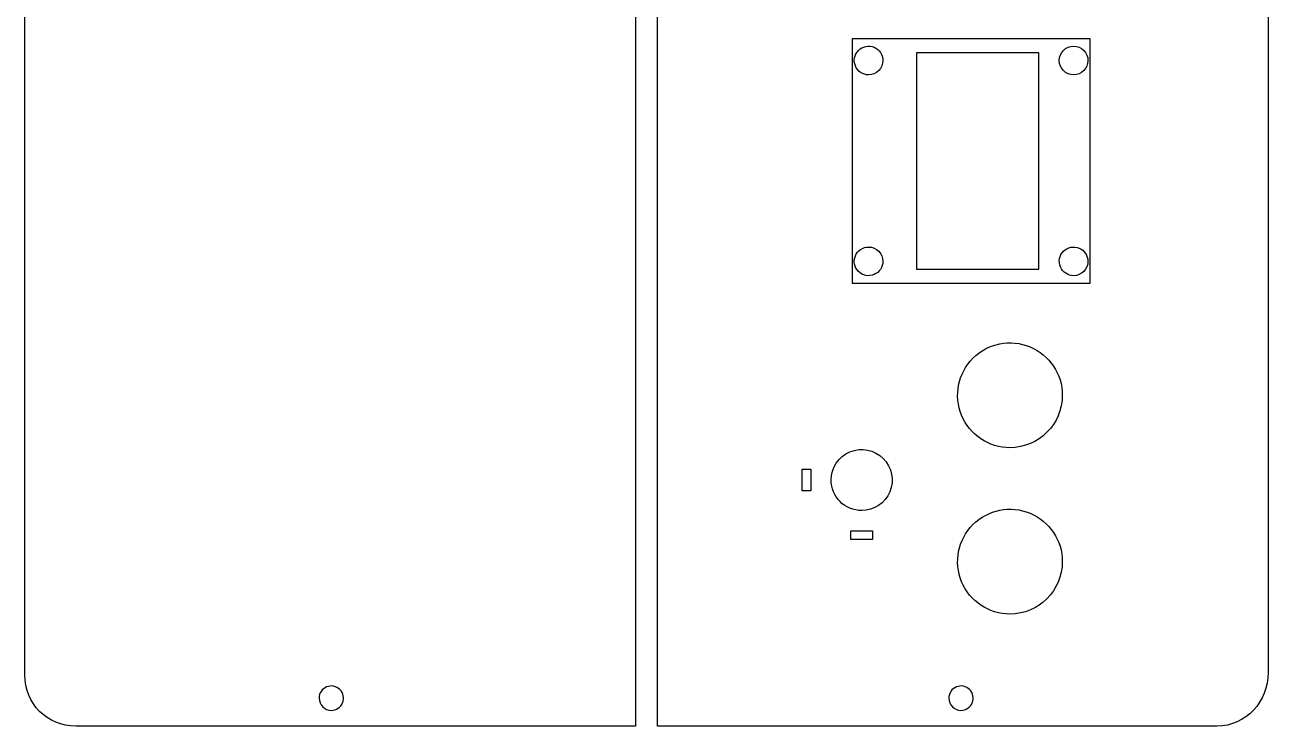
# Model space of a CAD drawing. Extents: x -79 to 143, y 137 to 297.
# Drawn here: x 0.1 to 142.6, y 136.9 to 217.2 of the extents above; entities that cross this region are included whole.
import ezdxf

# ---------------------------------------------------------------- set-up
doc = ezdxf.new("R2010")
doc.units = 0
doc.layers.add('Vrstva_1', color=7, linetype='CONTINUOUS')

msp = doc.modelspace()

# ---------------------------------------------------------------- linework, layer by layer
at = {"layer": 'Vrstva_1', "color": 7}
for points in [[(70.132368, 296.86771), (70.132368, 136.867768), (5.99985, 136.867768)], [(72.619218, 136.86771), (72.619218, 296.867708), (136.75178, 296.867708)], [(0.132376, 142.735558), (0.132376, 290.73527)], [(142.61926, 290.999909), (142.61926, 143.00015)], [(136.75178, 136.86771), (72.619218, 136.86771)]]:
    msp.add_lwpolyline(points, dxfattribs=at)
at = {"layer": 'Vrstva_1', "color": 1}
for points in [[(122.20959, 187.60574), (122.20959, 215.56337), (94.945939, 215.56337), (94.945939, 187.60574)], [(116.32713, 189.207954), (116.32713, 213.961158), (102.302561, 213.961158), (102.302561, 189.207954)], [(89.22683, 166.29665), (90.22683, 166.29665), (90.22683, 163.79665), (89.22683, 163.79665)]]:
    msp.add_lwpolyline(points, close=True, dxfattribs=at)
at = {"layer": 'Vrstva_1', "color": 7}
for points in [[(121.968644, 213.084558)], [(96.82781, 211.443724)], [(98.468644, 190.084558)], [(120.32781, 188.443724)], [(113.03149, 168.75106)], [(92.536438, 165.04665)], [(94.786438, 158.24169), (94.786438, 159.24169), (97.286438, 159.24169), (97.286438, 158.24169)], [(113.03139, 149.70096)], [(35.250251, 138.673974)], [(107.41861, 138.673974)]]:
    msp.add_lwpolyline(points, close=True, dxfattribs=at)
for points in [[(95.310785, 212.456638), (95.056632, 213.069776), (95.197116, 213.775528), (95.666729, 214.244803)], [(95.666729, 214.244803), (96.136343, 214.714078), (96.842603, 214.854461), (97.456182, 214.600491)], [(97.456182, 214.600491), (98.069762, 214.346521), (98.469826, 213.748213), (98.469826, 213.084558)], [(118.686976, 213.084558), (118.686976, 213.991418), (119.421602, 214.726574), (120.32781, 214.726574)], [(120.32781, 214.726574), (120.762986, 214.726574), (121.180339, 214.553576), (121.488055, 214.245639)], [(121.488055, 214.245639), (121.795771, 213.937701), (121.968644, 213.520048), (121.968644, 213.084558)], [(96.82781, 211.443724), (96.163676, 211.443724), (95.564938, 211.8435), (95.310785, 212.456638)], [(98.469826, 213.084558), (98.469826, 212.649382), (98.296828, 212.232029), (97.988891, 211.924313)], [(120.32781, 211.442542), (119.421602, 211.442542), (118.686976, 212.177698), (118.686976, 213.084558)], [(121.968644, 213.084558), (121.968644, 212.177698), (121.234018, 211.442542), (120.32781, 211.442542)], [(97.988891, 211.924313), (97.680953, 211.616597), (97.2633, 211.443724), (96.82781, 211.443724)], [(95.311877, 190.71293), (95.565847, 191.32651), (96.164155, 191.726574), (96.82781, 191.726574)], [(96.82781, 191.726574), (97.262986, 191.726574), (97.680339, 191.553576), (97.988055, 191.245639)], [(97.988055, 191.245639), (98.295771, 190.937701), (98.468644, 190.520048), (98.468644, 190.084558)], [(118.810785, 189.456638), (118.556632, 190.069776), (118.697116, 190.775528), (119.166729, 191.244803)], [(119.166729, 191.244803), (119.636343, 191.714078), (120.342603, 191.854461), (120.956182, 191.600491)], [(120.956182, 191.600491), (121.569762, 191.346521), (121.969826, 190.748213), (121.969826, 190.084558)], [(95.667565, 188.923477), (95.19829, 189.393091), (95.057907, 190.099351), (95.311877, 190.71293)], [(98.468644, 190.084558), (98.468644, 189.420424), (98.068868, 188.821686), (97.45573, 188.567533)], [(121.969826, 190.084558), (121.969826, 189.649382), (121.796828, 189.232029), (121.488891, 188.924313)], [(97.45573, 188.567533), (96.842592, 188.31338), (96.13684, 188.453864), (95.667565, 188.923477)], [(120.32781, 188.443724), (119.663676, 188.443724), (119.064938, 188.8435), (118.810785, 189.456638)], [(121.488891, 188.924313), (121.180953, 188.616597), (120.7633, 188.443724), (120.32781, 188.443724)], [(108.788849, 178.993701), (110.504837, 180.709689), (113.085544, 181.223023), (115.327591, 180.294337)], [(115.327591, 180.294337), (117.569637, 179.365651), (119.03149, 177.177833), (119.03149, 174.75106)], [(107.488213, 172.454959), (106.559527, 174.697006), (107.072861, 177.277713), (108.788849, 178.993701)], [(119.03149, 174.75106), (119.03149, 171.437352), (116.345198, 168.75106), (113.03149, 168.75106)], [(113.03149, 168.75106), (110.604717, 168.75106), (108.416899, 170.212913), (107.488213, 172.454959)], [(92.536438, 165.04665), (92.536438, 166.462268), (93.389185, 167.738495), (94.697046, 168.280228)], [(94.697046, 168.280228), (96.004906, 168.821962), (97.510318, 168.522517), (98.511311, 167.521524)], [(98.511311, 167.521524), (99.512304, 166.520531), (99.811749, 165.015118), (99.270016, 163.707258)], [(93.561564, 162.571776), (92.905187, 163.228154), (92.536438, 164.118392), (92.536438, 165.04665)], [(96.036438, 161.54665), (95.10818, 161.54665), (94.217941, 161.915399), (93.561564, 162.571776)], [(99.270016, 163.707258), (98.728282, 162.399398), (97.452055, 161.54665), (96.036438, 161.54665)], [(108.788749, 159.943601), (110.504737, 161.659589), (113.085444, 162.172923), (115.327491, 161.244237)], [(115.327491, 161.244237), (117.569537, 160.315551), (119.03139, 158.127733), (119.03139, 155.70096)], [(107.488113, 153.404859), (106.559427, 155.646906), (107.072761, 158.227613), (108.788749, 159.943601)], [(119.03139, 155.70096), (119.03139, 152.387252), (116.345098, 149.70096), (113.03139, 149.70096)], [(113.03139, 149.70096), (110.604617, 149.70096), (108.416799, 151.162813), (107.488113, 153.404859)], [(5.99985, 136.867768), (2.675853, 136.867768), (0.132376, 139.411568), (0.132376, 142.735558)], [(142.61926, 143.00015), (142.61926, 139.67615), (140.07578, 136.86771), (136.75178, 136.86771)], [(34.716608, 141.356777), (34.195529, 141.140939), (33.855775, 140.632463), (33.855775, 140.06845)], [(36.236294, 141.054493), (35.837477, 141.45331), (35.237688, 141.572616), (34.716608, 141.356777)], [(106.884967, 141.356777), (106.363888, 141.140939), (106.024134, 140.632463), (106.024134, 140.06845)], [(108.404653, 141.054493), (108.005836, 141.45331), (107.406047, 141.572616), (106.884967, 141.356777)], [(33.855775, 140.06845), (33.855775, 139.698612), (34.002693, 139.343922), (34.264208, 139.082407)], [(36.538578, 139.534807), (36.754417, 140.055887), (36.635111, 140.655676), (36.236294, 141.054493)], [(106.024134, 140.06845), (106.024134, 139.698612), (106.171052, 139.343922), (106.432567, 139.082407)], [(108.706937, 139.534807), (108.922776, 140.055887), (108.80347, 140.655676), (108.404653, 141.054493)], [(34.264208, 139.082407), (34.525723, 138.820892), (34.880413, 138.673974), (35.250251, 138.673974)], [(35.250251, 138.673974), (35.814264, 138.673974), (36.32274, 139.013727), (36.538578, 139.534807)], [(106.432567, 139.082407), (106.694082, 138.820892), (107.048772, 138.673974), (107.41861, 138.673974)], [(107.41861, 138.673974), (107.982623, 138.673974), (108.491099, 139.013727), (108.706937, 139.534807)]]:
    msp.add_open_spline(points, degree=3, dxfattribs=at)

doc.saveas('drawing.dxf')
